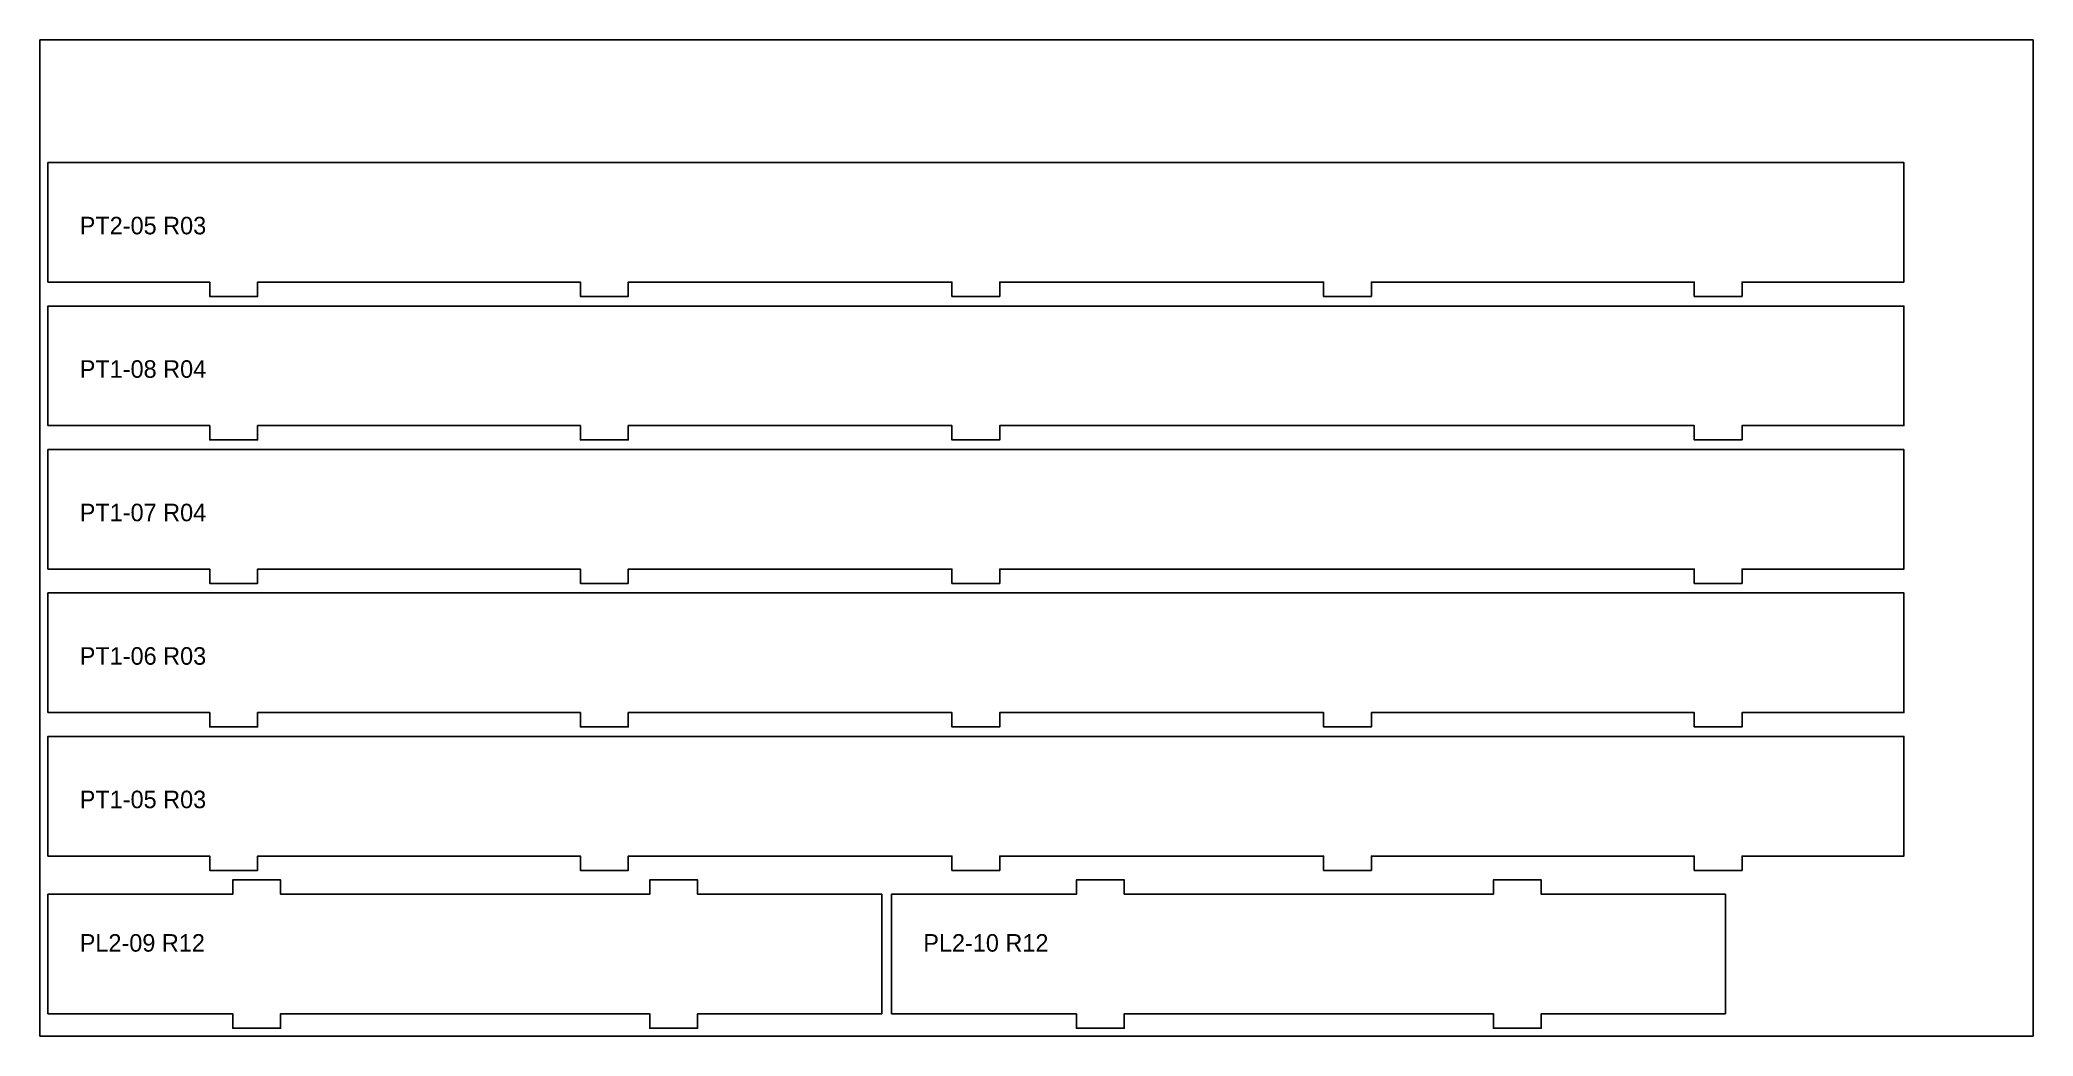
# Model space of a CAD drawing. Header units: millimetres. Extents: x 0 to 2500, y 0 to 1250.
import ezdxf

# ---------------------------------------------------------------- set-up
doc = ezdxf.new("R2010")
doc.units = ezdxf.units.MM
for name, color, linetype in [('CUT_OUTER', 1, 'CONTINUOUS'), ('ENGRAVE', 2, 'CONTINUOUS'), ('SHEET', 8, 'CONTINUOUS')]:
    doc.layers.add(name, color=color, linetype=linetype)

msp = doc.modelspace()

# ---------------------------------------------------------------- linework, layer by layer
at = {"layer": 'CUT_OUTER'}
for points in [[(10, 946), (213, 946), (213, 928), (273, 928), (273, 946), (678, 946), (678, 928), (738, 928), (738, 946), (1144, 946), (1144, 928), (1204, 928), (1204, 946), (1610, 946), (1610, 928), (1670, 928), (1670, 946), (2075, 946), (2075, 928), (2135, 928), (2135, 946), (2338, 946), (2338, 1096), (10, 1096)], [(10, 766), (213, 766), (213, 748), (273, 748), (273, 766), (678, 766), (678, 748), (738, 748), (738, 766), (1144, 766), (1144, 748), (1204, 748), (1204, 766), (2075, 766), (2075, 748), (2135, 748), (2135, 766), (2338, 766), (2338, 916), (10, 916)], [(10, 586), (213, 586), (213, 568), (273, 568), (273, 586), (678, 586), (678, 568), (738, 568), (738, 586), (1144, 586), (1144, 568), (1204, 568), (1204, 586), (2075, 586), (2075, 568), (2135, 568), (2135, 586), (2338, 586), (2338, 736), (10, 736)], [(10, 406), (213, 406), (213, 388), (273, 388), (273, 406), (678, 406), (678, 388), (738, 388), (738, 406), (1144, 406), (1144, 388), (1204, 388), (1204, 406), (1610, 406), (1610, 388), (1670, 388), (1670, 406), (2075, 406), (2075, 388), (2135, 388), (2135, 406), (2338, 406), (2338, 556), (10, 556)], [(10, 226), (213, 226), (213, 208), (273, 208), (273, 226), (678, 226), (678, 208), (738, 208), (738, 226), (1144, 226), (1144, 208), (1204, 208), (1204, 226), (1610, 226), (1610, 208), (1670, 208), (1670, 226), (2075, 226), (2075, 208), (2135, 208), (2135, 226), (2338, 226), (2338, 376), (10, 376)], [(10, 28), (242, 28), (242, 10), (302, 10), (302, 28), (765, 28), (765, 10), (825, 10), (825, 28), (1056, 28), (1056, 178), (825, 178), (825, 196), (765, 196), (765, 178), (302, 178), (302, 196), (242, 196), (242, 178), (10, 178)], [(1068, 28), (1300, 28), (1300, 10), (1360, 10), (1360, 28), (1823, 28), (1823, 10), (1883, 10), (1883, 28), (2114, 28), (2114, 178), (1883, 178), (1883, 196), (1823, 196), (1823, 178), (1360, 178), (1360, 196), (1300, 196), (1300, 178), (1068, 178)]]:
    msp.add_lwpolyline(points, close=True, dxfattribs=at)
at = {"layer": 'SHEET'}
msp.add_lwpolyline([(0, 0), (2500, 0), (2500, 1250), (0, 1250)], close=True, dxfattribs=at)

# ---------------------------------------------------------------- texts
at = {"layer": 'ENGRAVE'}
for s, p in [('PT2-05 R03', (50, 1006)), ('PT1-08 R04', (50, 826)), ('PT1-07 R04', (50, 646)), ('PT1-06 R03', (50, 466)), ('PT1-05 R03', (50, 286)), ('PL2-09 R12', (50, 106)), ('PL2-10 R12', (1108, 106))]:
    msp.add_text(s, height=22, dxfattribs=at).set_placement(p)

doc.saveas('drawing.dxf')
